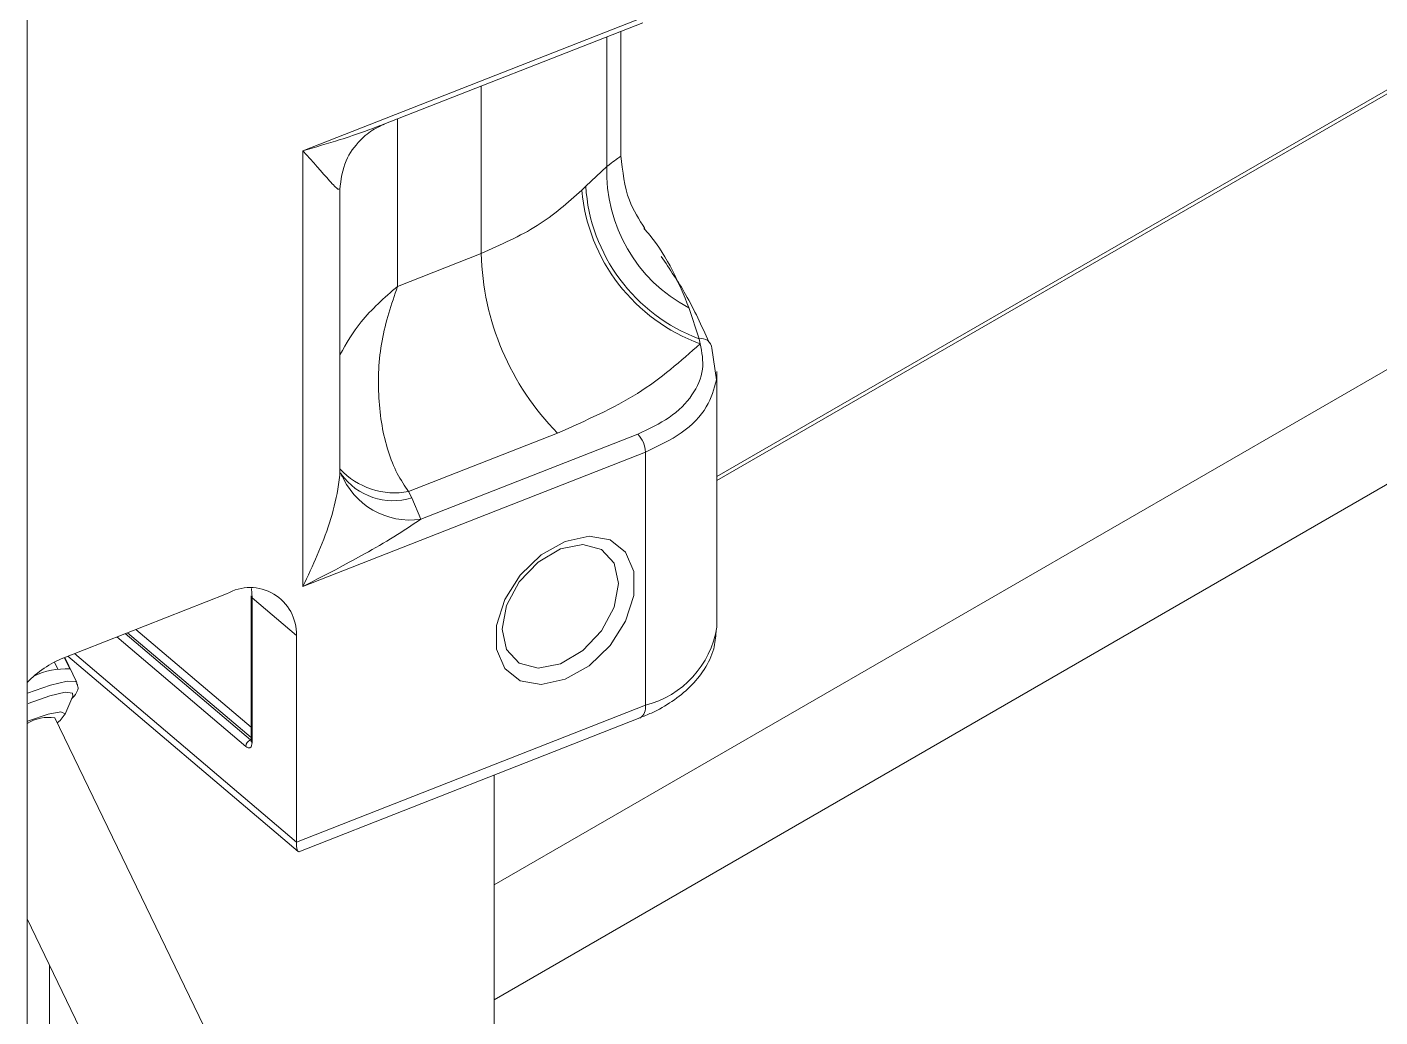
# Model space of a CAD drawing. Header units: millimetres. Extents: x 169 to 14583, y -399 to 10804.
# Drawn here: x 3753.43 to 3801.51, y 7706.37 to 7741.55 of the extents above; entities that cross this region are included whole.
import ezdxf

# ---------------------------------------------------------------- set-up
doc = ezdxf.new("R2010")
doc.units = ezdxf.units.MM
doc.header["$LTSCALE"] = 35

msp = doc.modelspace()

# ---------------------------------------------------------------- linework, layer by layer
at = {"color": 7, "linetype": 'Continuous', "lineweight": 18}
for p, q in [((3753.429, 7643.557), (3753.429, 7785.498)), ((3777.947, 7725.573), (3830.858, 7756.118)), ((3777.947, 7725.427), (3830.858, 7755.971)), ((3770.027, 7711.058), (3830.858, 7746.174)), ((3775.407, 7741.927), (3763.236, 7737.151)), ((3770.027, 7706.975), (3830.858, 7742.092)), ((3766.115, 7738.093), (3775.309, 7741.7)), ((3774.538, 7736.975), (3774.538, 7741.397)), ((3774.041, 7741.202), (3774.041, 7736.598)), ((3769.57, 7739.448), (3769.57, 7733.5)), ((3766.596, 7738.281), (3766.596, 7732.333)), ((3763.236, 7737.151), (3763.236, 7721.665)), ((3773.284, 7735.892), (3774.041, 7736.598)), ((3764.55, 7725.859), (3764.55, 7735.821)), ((3773.143, 7735.75), (3773.284, 7735.892)), ((3766.596, 7732.333), (3769.57, 7733.5)), ((3776.951, 7731.575), (3777.318, 7730.465)), ((3777.318, 7730.465), (3777.357, 7730.292)), ((3777.768, 7730.134), (3777.93, 7729.008)), ((3777.947, 7720.214), (3777.947, 7729.311)), ((3772.282, 7727.116), (3766.99, 7725.039)), ((3775.136, 7727.079), (3767.428, 7724.055)), ((3763.236, 7721.665), (3775.407, 7726.44)), ((3775.407, 7726.44), (3775.407, 7717.444)), ((3766.99, 7725.039), (3767.103, 7724.815)), ((3767.103, 7724.815), (3767.428, 7724.055)), ((3761.428, 7721.263), (3761.404, 7721.588)), ((3760.52, 7721.402), (3754.731, 7719.13)), ((3761.393, 7721.328), (3761.393, 7716.183)), ((3763.002, 7719.926), (3761.428, 7721.263)), ((3761.428, 7721.263), (3761.428, 7716.118)), ((3761.393, 7716.661), (3757.3, 7720.138)), ((3761.203, 7715.983), (3756.623, 7719.873)), ((3761.368, 7716.211), (3756.92, 7719.989)), ((3761.393, 7716.293), (3757.003, 7720.022)), ((3763.002, 7712.577), (3763.002, 7719.926)), ((3754.881, 7719.189), (3763.059, 7712.243)), ((3763.002, 7712.577), (3755.111, 7719.279)), ((3754.402, 7718.98), (3754.524, 7718.727)), ((3754.947, 7718.733), (3754.751, 7719.138)), ((3755.2, 7718.251), (3754.767, 7719.145)), ((3754.775, 7717.103), (3755.054, 7717.772)), ((3775.407, 7717.444), (3763.002, 7712.577)), ((3753.485, 7716.888), (3753.429, 7716.866)), ((3763.031, 7699.182), (3754.419, 7716.994)), ((3763.094, 7712.237), (3775.211, 7716.991)), ((3761.368, 7716.211), (3761.393, 7716.221)), ((3770.027, 7663.308), (3770.027, 7714.957)), ((3753.429, 7709.851), (3759.43, 7697.441)), ((3754.227, 7708.201), (3754.227, 7663.826))]:
    msp.add_line(p, q, dxfattribs=at)
at = {"color": 7, "linetype": 'Continuous', "lineweight": 18, "flags": 128}
for points in [[(3772.554, 7723.266), (3773.403, 7723.451), (3774.149, 7723.318), (3774.703, 7722.884), (3774.998, 7722.2), (3774.998, 7721.349), (3774.703, 7720.434), (3774.149, 7719.565), (3773.403, 7718.847), (3772.554, 7718.366), (3771.706, 7718.181), (3770.959, 7718.314), (3770.405, 7718.748), (3770.111, 7719.432), (3770.111, 7720.283), (3770.405, 7721.198), (3770.959, 7722.067), (3771.706, 7722.785), (3772.554, 7723.266)], [(3772.385, 7723.001), (3773.177, 7723.156), (3773.847, 7722.976), (3774.296, 7722.49), (3774.453, 7721.771), (3774.296, 7720.928), (3773.847, 7720.09), (3773.177, 7719.384), (3772.385, 7718.918), (3771.594, 7718.763), (3770.923, 7718.942), (3770.475, 7719.429), (3770.318, 7720.148), (3770.475, 7720.991), (3770.923, 7721.829), (3771.594, 7722.535), (3772.385, 7723.001)], [(3753.448, 7717.871), (3754.257, 7718.158), (3754.851, 7718.301), (3755.166, 7718.285), (3755.2, 7718.251)], [(3755.054, 7717.772), (3755.049, 7717.868), (3754.788, 7717.904), (3754.239, 7717.779), (3753.469, 7717.509)], [(3754.503, 7716.819), (3754.603, 7716.902), (3754.784, 7717.135), (3754.635, 7717.215), (3754.179, 7717.128), (3753.485, 7716.888)], [(3761.393, 7716.194), (3761.39, 7716.196), (3761.368, 7716.211)]]:
    msp.add_lwpolyline(points, dxfattribs=at)
at = {"color": 7, "linetype": 'Continuous', "lineweight": 18}
for centre, radius, start, end in [((3779.443, 7736.373), 5.407, 177.6225, 242.5587), ((3779.542, 7736.335), 6.426, 185.2206, 250.1194), ((3779.494, 7736.296), 6.223, 183.7216, 249.5339), ((3779.017, 7733.745), 9.451, 181.4897, 224.5496), ((3777.4, 7730.105), 0.37, 4.4832, 102.8916), ((3774.463, 7726.416), 0.945, 1.4897, 44.5496), ((3766.495, 7727.638), 2.646, 222.709, 280.7916), ((3767.042, 7726.668), 2.642, 201.456, 278.4095), ((3766.437, 7726.98), 2.266, 215.6348, 287.1044), ((3761.354, 7719.98), 1.648, 358.1196, 120.3814), ((3761.477, 7721.331), 0.084, 182.1018, 234.0084), ((3774.549, 7720.781), 3.445, 284.4287, 350.5217), ((3756.205, 7715.532), 3.888, 112.2716, 135.5388), ((3754.805, 7716.099), 2.637, 86.9249, 115.4432), ((3774.962, 7717.368), 0.452, 303.3445, 9.7199), ((3754.187, 7715.586), 1.427, 80.6732, 122.0843), ((3761.469, 7715.964), 0.266, 112.1356, 175.9933), ((3761.477, 7716.186), 0.084, 182.1018, 234.0084)]:
    msp.add_arc(centre, radius, start, end, dxfattribs=at)
msp.add_ellipse((3763.267, 7713.379), major_axis=(0.191, 1.144), ratio=0.160811, start_param=2.373972, end_param=3.237478, dxfattribs=at)
for points, knots in [([(3763.236, 7737.151), (3763.677, 7737.281), (3764.418, 7737.498), (3765.378, 7737.813), (3765.885, 7738.011), (3766.112, 7738.1)], [0, 0, 0, 0, 0.447767, 0.752244, 1, 1, 1, 1]), ([(3764.541, 7735.78), (3764.588, 7736.129), (3764.674, 7736.769), (3765.197, 7737.497), (3765.722, 7737.914), (3766.01, 7738.045), (3766.13, 7738.099)], [0, 0, 0, 0, 0.342897, 0.62891, 0.845572, 1, 1, 1, 1]), ([(3764.532, 7735.796), (3764.517, 7735.789), (3764.466, 7735.765), (3764.091, 7736.182), (3763.578, 7736.763), (3763.236, 7737.151)], [0, 0, 0, 0, 0.126351, 0.417621, 1, 1, 1, 1]), ([(3774.041, 7736.598), (3774.139, 7736.671), (3774.348, 7736.827), (3774.491, 7736.931), (3774.551, 7736.977), (3774.536, 7736.975), (3774.534, 7736.974)], [0, 0, 0, 0, 0.3106504, 0.6610771, 0.9733114, 1, 1, 1, 1]), ([(3775.391, 7734.388), (3775.182, 7734.709), (3774.702, 7735.446), (3774.597, 7736.425), (3774.538, 7736.977)], [0, 0, 0, 0, 0.43542, 1, 1, 1, 1]), ([(3764.547, 7735.821), (3764.548, 7735.812), (3764.551, 7735.787), (3764.539, 7735.793), (3764.532, 7735.796)], [0, 0, 0, 0, 0.396526, 1, 1, 1, 1]), ([(3769.57, 7733.5), (3770.266, 7733.809), (3771.67, 7734.433), (3772.649, 7735.309), (3773.143, 7735.75)], [0, 0, 0, 0, 0.495817, 1, 1, 1, 1]), ([(3775.356, 7734.389), (3775.425, 7734.31), (3776.184, 7733.44), (3776.586, 7732.463), (3776.951, 7731.575)], [0, 0, 0, 0, 0.091171, 1, 1, 1, 1]), ([(3775.969, 7733.393), (3776.272, 7732.946), (3776.942, 7731.958), (3777.403, 7730.929), (3777.655, 7730.365)], [0, 0, 0, 0, 0.451728, 1, 1, 1, 1]), ([(3766.596, 7732.333), (3766.13, 7731.925), (3765.277, 7731.178), (3764.777, 7730.302), (3764.55, 7729.904)], [0, 0, 0, 0, 0.545203, 1, 1, 1, 1]), ([(3766.99, 7725.039), (3766.85, 7725.243), (3766.568, 7725.653), (3766.141, 7726.73), (3765.86, 7728.34), (3765.959, 7730.437), (3766.383, 7731.7), (3766.596, 7732.333)], [0, 0, 0, 0, 0.124247, 0.250606, 0.499516, 0.749173, 1, 1, 1, 1]), ([(3777.357, 7730.292), (3776.662, 7729.676), (3775.272, 7728.442), (3773.279, 7727.558), (3772.282, 7727.116)], [0, 0, 0, 0, 0.500014, 1, 1, 1, 1]), ([(3777.357, 7730.292), (3777.414, 7729.989), (3777.529, 7729.368), (3777.124, 7728.455), (3776.336, 7727.642), (3775.53, 7727.264), (3775.136, 7727.079)], [0, 0, 0, 0, 0.24465, 0.500074, 0.755456, 1, 1, 1, 1]), ([(3777.93, 7729.008), (3777.841, 7728.683), (3777.654, 7728.005), (3776.773, 7727.091), (3775.858, 7726.655), (3775.407, 7726.44)], [0, 0, 0, 0, 0.318275, 0.664622, 1, 1, 1, 1]), ([(3763.236, 7721.665), (3763.582, 7722.405), (3764.102, 7723.515), (3764.463, 7724.95), (3764.556, 7725.668), (3764.547, 7725.937), (3764.545, 7726.016)], [0, 0, 0, 0, 0.527121, 0.790751, 0.938258, 1, 1, 1, 1]), ([(3764.621, 7725.577), (3764.601, 7725.633), (3764.576, 7725.699), (3764.566, 7725.691), (3764.564, 7725.689)], [0, 0, 0, 0, 0.845581, 1, 1, 1, 1]), ([(3767.428, 7724.055), (3767.115, 7723.846), (3766.487, 7723.429), (3765.496, 7722.86), (3764.42, 7722.27), (3763.678, 7721.891), (3763.236, 7721.665)], [0, 0, 0, 0, 0.24982, 0.499866, 0.702293, 1, 1, 1, 1]), ([(3775.201, 7717.001), (3775.343, 7717.054), (3775.762, 7717.212), (3776.374, 7717.574), (3777.018, 7718.086), (3777.524, 7718.711), (3777.863, 7719.383), (3777.901, 7719.855), (3777.918, 7720.063)], [0, 0, 0, 0, 0.092336, 0.272741, 0.459045, 0.649956, 0.845648, 1, 1, 1, 1]), ([(3755.011, 7717.669), (3755.073, 7717.734), (3755.177, 7717.844), (3755.268, 7718.065), (3755.208, 7718.191), (3755.188, 7718.233)], [0, 0, 0, 0, 0.496347, 0.833826, 1, 1, 1, 1]), ([(3761.428, 7716.118), (3761.425, 7716.08), (3761.42, 7716.021), (3761.392, 7715.968), (3761.363, 7715.941), (3761.327, 7715.929), (3761.275, 7715.933), (3761.231, 7715.963), (3761.203, 7715.983)], [0, 0, 0, 0, 0.2394436, 0.3682202, 0.4999986, 0.6287766, 0.7605564, 1, 1, 1, 1]), ([(3761.393, 7716.184), (3761.393, 7716.179), (3761.393, 7716.163), (3761.39, 7716.147), (3761.389, 7716.145), (3761.389, 7716.144)], [0, 0, 0, 0, 0.2051113, 0.6242789, 1, 1, 1, 1])]:
    msp.add_open_spline(points, degree=3, knots=knots, dxfattribs=at)

doc.saveas('drawing.dxf')
